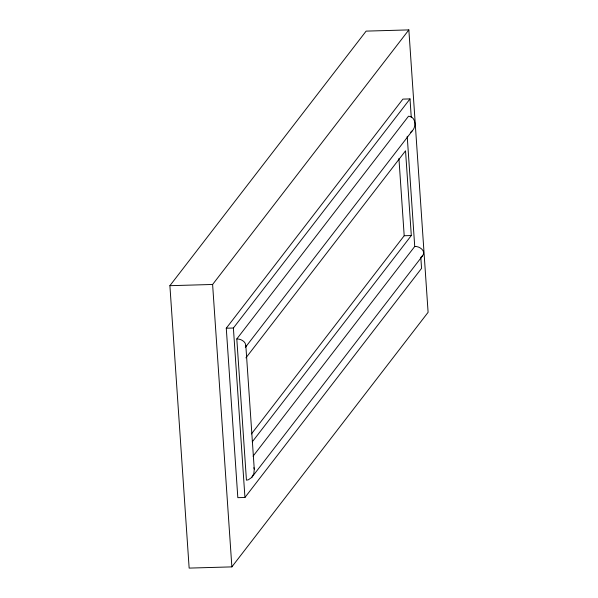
<?xml version="1.0" encoding="UTF-8"?>
<svg xmlns="http://www.w3.org/2000/svg" width="598" height="598" viewBox="0 0 598 598"><rect width="100%" height="100%" fill="white"/><g stroke="black" fill="none" stroke-linecap="round" stroke-linejoin="round"><path stroke-width="0.9" d="M245.539 346.982C246.937 342.108 241.031 338.767 236.808 338.954L246.436 480.164L248.305 479.813L251.691 477.488L422.681 255.675C426.247 250.876 419.288 245.995 414.728 246.481L253.051 456.214M245.329 347.408L412.284 130.835C416.589 126.552 415.692 116.483 408.516 116.214L236.808 338.954M251.691 477.488L253.866 473.556L254.255 469.079L245.838 345.644M169.899 285.687L366.133 31.118L408.853 29.9L428.101 312.313L231.867 566.882L189.147 568.1L169.899 285.687L212.611 284.469L408.853 29.9M420.798 257.185L421.56 268.36L244.948 497.469L237.825 497.671L226.276 328.22L402.888 99.111L410.011 98.909L411.275 117.529M244.948 497.469L233.392 328.018L410.011 98.909M245.92 357.873L405.534 150.816L411.312 235.537L252.266 441.862M251.422 433.931L404.196 235.747L398.926 158.47M410.684 132.255L412.284 130.835M421.478 256.587L422.681 255.675M404.196 235.747L411.312 235.537M226.276 328.22L233.392 328.018M253.896 467.696L254.255 469.079M407.216 136.292L414.728 246.481M212.611 284.469L231.867 566.882"/></g></svg>
